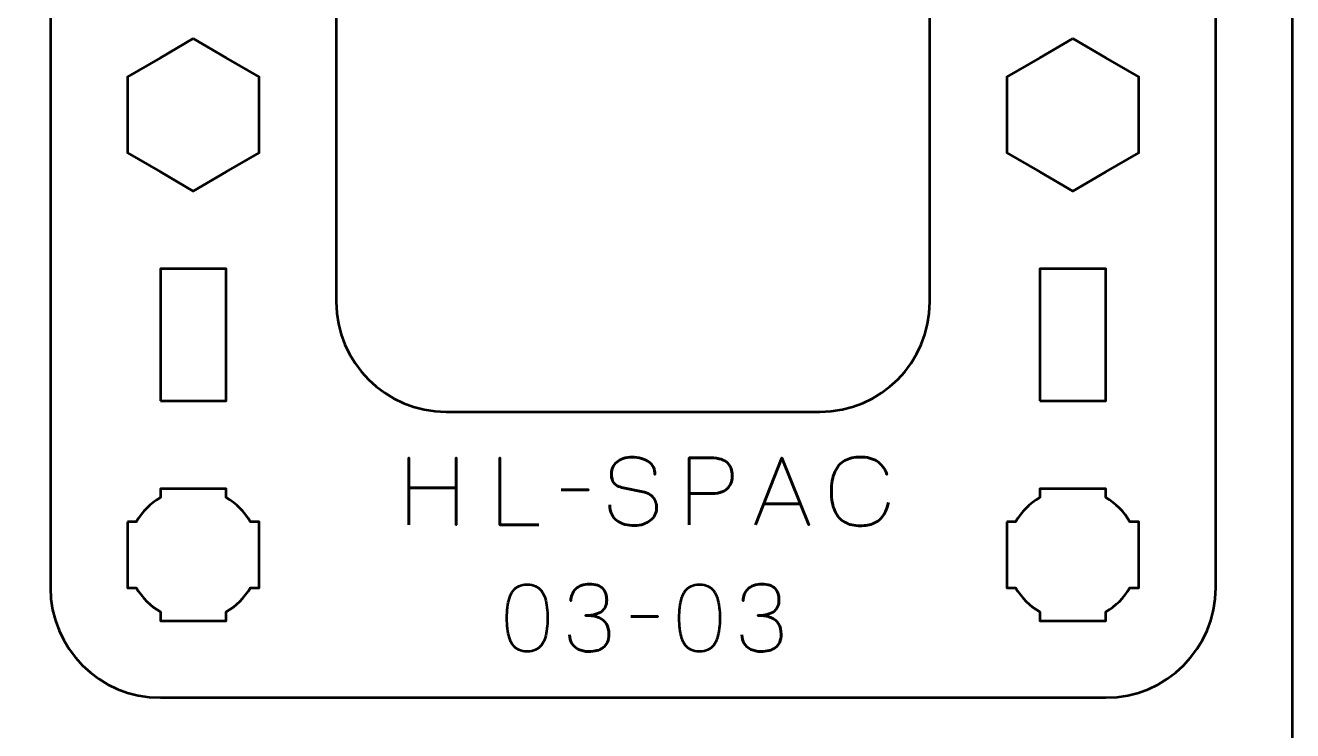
# Model space of a CAD drawing. Header units: centimetres. Extents: x -21 to 0, y -29.7 to 0.
# Drawn here: x -5.76 to 0, y -6.05 to -2.84 of the extents above; entities that cross this region are included whole.
import ezdxf

# ---------------------------------------------------------------- set-up
doc = ezdxf.new("R2010")
doc.units = ezdxf.units.CM
doc.header["$MEASUREMENT"] = 0
doc.layers.add('Layer 1', color=7, linetype='Continuous')

msp = doc.modelspace()

# ---------------------------------------------------------------- linework, layer by layer
at = {"layer": 'Layer 1', "lineweight": 53}
for points in [[(-5.15, -4.55), (-4.85, -4.55), (-4.85, -3.95), (-5.15, -3.95), (-5.15, -4.55)], [(-1.15, -4.55), (-0.85, -4.55), (-0.85, -3.95), (-1.15, -3.95), (-1.15, -4.55)]]:
    msp.add_lwpolyline(points, close=True, dxfattribs=at)
at = {"layer": 'Layer 1', "color": 1, "lineweight": 53}
msp.add_open_spline([(-21.00003, -29.19995), (-21.00003, -29.19995), (-21.00003, -2.89992), (-21.00003, -2.89992), (-21.00003, -2.89992), (-21.00003, -2.81709), (-20.93286, -2.74992), (-20.85003, -2.74992), (-20.85003, -2.74992), (-20.7672, -2.74992), (-20.70003, -2.68275), (-20.70003, -2.59992), (-20.70003, -2.59992), (-20.70003, -2.51709), (-20.7672, -2.44992), (-20.85003, -2.44992), (-20.85003, -2.44992), (-20.93286, -2.44992), (-21.00003, -2.38275), (-21.00003, -2.29992), (-21.00003, -2.29992), (-21.00003, -2.21709), (-20.93286, -2.14992), (-20.85003, -2.14992), (-20.85003, -2.14992), (-20.7672, -2.14992), (-20.70003, -2.08275), (-20.70003, -1.99992), (-20.70003, -1.99992), (-20.70003, -1.91709), (-20.7672, -1.84992), (-20.85003, -1.84992), (-20.85003, -1.84992), (-20.93286, -1.84992), (-21.00003, -1.78275), (-21.00003, -1.69992), (-21.00003, -1.69992), (-21.00003, -1.61709), (-20.93286, -1.54992), (-20.85003, -1.54992), (-20.85003, -1.54992), (-20.7672, -1.54992), (-20.70003, -1.48275), (-20.70003, -1.39992), (-20.70003, -1.39992), (-20.70003, -1.31709), (-20.7672, -1.24992), (-20.85003, -1.24992), (-20.85003, -1.24992), (-20.93286, -1.24992), (-21.00003, -1.18275), (-21.00003, -1.09992), (-21.00003, -1.09992), (-21.00003, -1.09992), (-21.00003, -0.49992), (-21.00003, -0.49992), (-21.00003, -0.49992), (-21.00003, -0.22295), (-20.77694, 0.00004), (-20.49994, 0.00004), (-20.49994, 0.00004), (-20.49994, 0.00004), (-0.50008, 0.00004), (-0.50008, 0.00004), (-0.50008, 0.00004), (-0.22294, 0.00004), (0.00002, -0.22295), (0.00002, -0.49992), (0.00002, -0.49992), (0.00002, -0.49992), (0.00002, -29.19995), (0.00002, -29.19995), (0.00002, -29.19995), (0.00002, -29.47695), (-0.22294, -29.70004), (-0.50008, -29.70004), (-0.50008, -29.70004), (-0.50008, -29.70004), (-20.49994, -29.70004), (-20.49994, -29.70004), (-20.49994, -29.70004), (-20.77694, -29.70004), (-21.00003, -29.47695), (-21.00003, -29.19995)], degree=3, knots=[0, 0, 0, 0, 0.047619, 0.047619, 0.047619, 0.047619, 0.0952381, 0.0952381, 0.0952381, 0.0952381, 0.1428571, 0.1428571, 0.1428571, 0.1428571, 0.1904762, 0.1904762, 0.1904762, 0.1904762, 0.2380952, 0.2380952, 0.2380952, 0.2380952, 0.2857143, 0.2857143, 0.2857143, 0.2857143, 0.3333333, 0.3333333, 0.3333333, 0.3333333, 0.3809524, 0.3809524, 0.3809524, 0.3809524, 0.4285714, 0.4285714, 0.4285714, 0.4285714, 0.4761905, 0.4761905, 0.4761905, 0.4761905, 0.5238095, 0.5238095, 0.5238095, 0.5238095, 0.5714286, 0.5714286, 0.5714286, 0.5714286, 0.6190476, 0.6190476, 0.6190476, 0.6190476, 0.6666667, 0.6666667, 0.6666667, 0.6666667, 0.7142857, 0.7142857, 0.7142857, 0.7142857, 0.7619048, 0.7619048, 0.7619048, 0.7619048, 0.8095238, 0.8095238, 0.8095238, 0.8095238, 0.8571429, 0.8571429, 0.8571429, 0.8571429, 0.9047619, 0.9047619, 0.9047619, 0.9047619, 0.952381, 0.952381, 0.952381, 0.952381, 1, 1, 1, 1], dxfattribs=at)
at = {"layer": 'Layer 1', "color": 3, "lineweight": 53}
msp.add_open_spline([(-5.65, -5.4), (-5.65, -5.4), (-5.65, -1.1), (-5.65, -1.1), (-5.65, -1.1), (-5.65, -0.82391), (-5.42609, -0.6), (-5.15, -0.6), (-5.15, -0.6), (-5.15, -0.6), (-0.85, -0.6), (-0.85, -0.6), (-0.85, -0.6), (-0.57391, -0.6), (-0.35, -0.82391), (-0.35, -1.1), (-0.35, -1.1), (-0.35, -1.1), (-0.35, -5.4), (-0.35, -5.4), (-0.35, -5.4), (-0.35, -5.67609), (-0.57391, -5.9), (-0.85, -5.9), (-0.85, -5.9), (-0.85, -5.9), (-5.15, -5.9), (-5.15, -5.9), (-5.15, -5.9), (-5.42609, -5.9), (-5.65, -5.67609), (-5.65, -5.4)], degree=3, knots=[0, 0, 0, 0, 0.125, 0.125, 0.125, 0.125, 0.25, 0.25, 0.25, 0.25, 0.375, 0.375, 0.375, 0.375, 0.5, 0.5, 0.5, 0.5, 0.625, 0.625, 0.625, 0.625, 0.75, 0.75, 0.75, 0.75, 0.875, 0.875, 0.875, 0.875, 1, 1, 1, 1], dxfattribs=at)
at = {"layer": 'Layer 1', "lineweight": 53}
for points, knots in [([(-4.35, -4.1), (-4.35, -4.1), (-4.35, -2.4), (-4.35, -2.4), (-4.35, -2.4), (-4.35, -2.12391), (-4.12609, -1.9), (-3.85, -1.9), (-3.85, -1.9), (-3.85, -1.9), (-2.15, -1.9), (-2.15, -1.9), (-2.15, -1.9), (-1.87391, -1.9), (-1.65, -2.12391), (-1.65, -2.4), (-1.65, -2.4), (-1.65, -2.4), (-1.65, -4.1), (-1.65, -4.1), (-1.65, -4.1), (-1.65, -4.37609), (-1.87391, -4.6), (-2.15, -4.6), (-2.15, -4.6), (-2.15, -4.6), (-3.85, -4.6), (-3.85, -4.6), (-3.85, -4.6), (-4.12609, -4.6), (-4.35, -4.37609), (-4.35, -4.1)], [0, 0, 0, 0, 0.125, 0.125, 0.125, 0.125, 0.25, 0.25, 0.25, 0.25, 0.375, 0.375, 0.375, 0.375, 0.5, 0.5, 0.5, 0.5, 0.625, 0.625, 0.625, 0.625, 0.75, 0.75, 0.75, 0.75, 0.875, 0.875, 0.875, 0.875, 1, 1, 1, 1]), ([(-5, -2.90359), (-5, -2.90359), (-4.85, -2.99019), (-4.85, -2.99019), (-4.85, -2.99019), (-4.85, -2.99019), (-4.7, -3.07679), (-4.7, -3.07679), (-4.7, -3.07679), (-4.7, -3.07679), (-4.7, -3.25), (-4.7, -3.25), (-4.7, -3.25), (-4.7, -3.25), (-4.7, -3.42321), (-4.7, -3.42321), (-4.7, -3.42321), (-4.7, -3.42321), (-4.85, -3.50981), (-4.85, -3.50981), (-4.85, -3.50981), (-4.85, -3.50981), (-5, -3.59641), (-5, -3.59641), (-5, -3.59641), (-5, -3.59641), (-5.15, -3.50981), (-5.15, -3.50981), (-5.15, -3.50981), (-5.15, -3.50981), (-5.3, -3.42321), (-5.3, -3.42321), (-5.3, -3.42321), (-5.3, -3.42321), (-5.3, -3.25), (-5.3, -3.25), (-5.3, -3.25), (-5.3, -3.25), (-5.3, -3.07679), (-5.3, -3.07679), (-5.3, -3.07679), (-5.3, -3.07679), (-5.15, -2.99019), (-5.15, -2.99019), (-5.15, -2.99019), (-5.15, -2.99019), (-5, -2.90359), (-5, -2.90359)], [0, 0, 0, 0, 0.0833333, 0.0833333, 0.0833333, 0.0833333, 0.1666667, 0.1666667, 0.1666667, 0.1666667, 0.25, 0.25, 0.25, 0.25, 0.3333333, 0.3333333, 0.3333333, 0.3333333, 0.4166667, 0.4166667, 0.4166667, 0.4166667, 0.5, 0.5, 0.5, 0.5, 0.5833333, 0.5833333, 0.5833333, 0.5833333, 0.6666667, 0.6666667, 0.6666667, 0.6666667, 0.75, 0.75, 0.75, 0.75, 0.8333333, 0.8333333, 0.8333333, 0.8333333, 0.9166667, 0.9166667, 0.9166667, 0.9166667, 1, 1, 1, 1]), ([(-1, -2.90359), (-1, -2.90359), (-0.85, -2.99019), (-0.85, -2.99019), (-0.85, -2.99019), (-0.85, -2.99019), (-0.7, -3.07679), (-0.7, -3.07679), (-0.7, -3.07679), (-0.7, -3.07679), (-0.7, -3.25), (-0.7, -3.25), (-0.7, -3.25), (-0.7, -3.25), (-0.7, -3.42321), (-0.7, -3.42321), (-0.7, -3.42321), (-0.7, -3.42321), (-0.85, -3.50981), (-0.85, -3.50981), (-0.85, -3.50981), (-0.85, -3.50981), (-1, -3.59641), (-1, -3.59641), (-1, -3.59641), (-1, -3.59641), (-1.15, -3.50981), (-1.15, -3.50981), (-1.15, -3.50981), (-1.15, -3.50981), (-1.3, -3.42321), (-1.3, -3.42321), (-1.3, -3.42321), (-1.3, -3.42321), (-1.3, -3.25), (-1.3, -3.25), (-1.3, -3.25), (-1.3, -3.25), (-1.3, -3.07679), (-1.3, -3.07679), (-1.3, -3.07679), (-1.3, -3.07679), (-1.15, -2.99019), (-1.15, -2.99019), (-1.15, -2.99019), (-1.15, -2.99019), (-1, -2.90359), (-1, -2.90359)], [0, 0, 0, 0, 0.0833333, 0.0833333, 0.0833333, 0.0833333, 0.1666667, 0.1666667, 0.1666667, 0.1666667, 0.25, 0.25, 0.25, 0.25, 0.3333333, 0.3333333, 0.3333333, 0.3333333, 0.4166667, 0.4166667, 0.4166667, 0.4166667, 0.5, 0.5, 0.5, 0.5, 0.5833333, 0.5833333, 0.5833333, 0.5833333, 0.6666667, 0.6666667, 0.6666667, 0.6666667, 0.75, 0.75, 0.75, 0.75, 0.8333333, 0.8333333, 0.8333333, 0.8333333, 0.9166667, 0.9166667, 0.9166667, 0.9166667, 1, 1, 1, 1]), ([(-5.3, -5.1), (-5.3, -5.1), (-5.25985, -5.1), (-5.25985, -5.1), (-5.25985, -5.1), (-5.2335, -5.05447), (-5.19553, -5.0165), (-5.15, -4.99015), (-5.15, -4.99015), (-5.15, -4.99015), (-5.15, -4.95), (-5.15, -4.95), (-5.15, -4.95), (-5.15, -4.95), (-5, -4.95), (-5, -4.95), (-5, -4.95), (-5, -4.95), (-4.85, -4.95), (-4.85, -4.95), (-4.85, -4.95), (-4.85, -4.95), (-4.85, -4.99015), (-4.85, -4.99015), (-4.85, -4.99015), (-4.80447, -5.0165), (-4.7665, -5.05447), (-4.74015, -5.1), (-4.74015, -5.1), (-4.74015, -5.1), (-4.7, -5.1), (-4.7, -5.1), (-4.7, -5.1), (-4.7, -5.1), (-4.7, -5.25), (-4.7, -5.25), (-4.7, -5.25), (-4.7, -5.25), (-4.7, -5.4), (-4.7, -5.4), (-4.7, -5.4), (-4.7, -5.4), (-4.74015, -5.4), (-4.74015, -5.4), (-4.74015, -5.4), (-4.7665, -5.44553), (-4.80447, -5.4835), (-4.85, -5.50985), (-4.85, -5.50985), (-4.85, -5.50985), (-4.85, -5.55), (-4.85, -5.55), (-4.85, -5.55), (-4.85, -5.55), (-5, -5.55), (-5, -5.55), (-5, -5.55), (-5, -5.55), (-5.15, -5.55), (-5.15, -5.55), (-5.15, -5.55), (-5.15, -5.55), (-5.15, -5.50985), (-5.15, -5.50985), (-5.15, -5.50985), (-5.19553, -5.4835), (-5.2335, -5.44553), (-5.25985, -5.4), (-5.25985, -5.4), (-5.25985, -5.4), (-5.3, -5.4), (-5.3, -5.4), (-5.3, -5.4), (-5.3, -5.4), (-5.3, -5.25), (-5.3, -5.25), (-5.3, -5.25), (-5.3, -5.25), (-5.3, -5.1), (-5.3, -5.1)], [0, 0, 0, 0, 0.05, 0.05, 0.05, 0.05, 0.1, 0.1, 0.1, 0.1, 0.15, 0.15, 0.15, 0.15, 0.2, 0.2, 0.2, 0.2, 0.25, 0.25, 0.25, 0.25, 0.3, 0.3, 0.3, 0.3, 0.35, 0.35, 0.35, 0.35, 0.4, 0.4, 0.4, 0.4, 0.45, 0.45, 0.45, 0.45, 0.5, 0.5, 0.5, 0.5, 0.55, 0.55, 0.55, 0.55, 0.6, 0.6, 0.6, 0.6, 0.65, 0.65, 0.65, 0.65, 0.7, 0.7, 0.7, 0.7, 0.75, 0.75, 0.75, 0.75, 0.8, 0.8, 0.8, 0.8, 0.85, 0.85, 0.85, 0.85, 0.9, 0.9, 0.9, 0.9, 0.95, 0.95, 0.95, 0.95, 1, 1, 1, 1]), ([(-1.3, -5.1), (-1.3, -5.1), (-1.25985, -5.1), (-1.25985, -5.1), (-1.25985, -5.1), (-1.2335, -5.05447), (-1.19553, -5.0165), (-1.15, -4.99015), (-1.15, -4.99015), (-1.15, -4.99015), (-1.15, -4.95), (-1.15, -4.95), (-1.15, -4.95), (-1.15, -4.95), (-1, -4.95), (-1, -4.95), (-1, -4.95), (-1, -4.95), (-0.85, -4.95), (-0.85, -4.95), (-0.85, -4.95), (-0.85, -4.95), (-0.85, -4.99015), (-0.85, -4.99015), (-0.85, -4.99015), (-0.80447, -5.0165), (-0.7665, -5.05447), (-0.74015, -5.1), (-0.74015, -5.1), (-0.74015, -5.1), (-0.7, -5.1), (-0.7, -5.1), (-0.7, -5.1), (-0.7, -5.1), (-0.7, -5.25), (-0.7, -5.25), (-0.7, -5.25), (-0.7, -5.25), (-0.7, -5.4), (-0.7, -5.4), (-0.7, -5.4), (-0.7, -5.4), (-0.74015, -5.4), (-0.74015, -5.4), (-0.74015, -5.4), (-0.7665, -5.44553), (-0.80447, -5.4835), (-0.85, -5.50985), (-0.85, -5.50985), (-0.85, -5.50985), (-0.85, -5.55), (-0.85, -5.55), (-0.85, -5.55), (-0.85, -5.55), (-1, -5.55), (-1, -5.55), (-1, -5.55), (-1, -5.55), (-1.15, -5.55), (-1.15, -5.55), (-1.15, -5.55), (-1.15, -5.55), (-1.15, -5.50985), (-1.15, -5.50985), (-1.15, -5.50985), (-1.19553, -5.4835), (-1.2335, -5.44553), (-1.25985, -5.4), (-1.25985, -5.4), (-1.25985, -5.4), (-1.3, -5.4), (-1.3, -5.4), (-1.3, -5.4), (-1.3, -5.4), (-1.3, -5.25), (-1.3, -5.25), (-1.3, -5.25), (-1.3, -5.25), (-1.3, -5.1), (-1.3, -5.1)], [0, 0, 0, 0, 0.05, 0.05, 0.05, 0.05, 0.1, 0.1, 0.1, 0.1, 0.15, 0.15, 0.15, 0.15, 0.2, 0.2, 0.2, 0.2, 0.25, 0.25, 0.25, 0.25, 0.3, 0.3, 0.3, 0.3, 0.35, 0.35, 0.35, 0.35, 0.4, 0.4, 0.4, 0.4, 0.45, 0.45, 0.45, 0.45, 0.5, 0.5, 0.5, 0.5, 0.55, 0.55, 0.55, 0.55, 0.6, 0.6, 0.6, 0.6, 0.65, 0.65, 0.65, 0.65, 0.7, 0.7, 0.7, 0.7, 0.75, 0.75, 0.75, 0.75, 0.8, 0.8, 0.8, 0.8, 0.85, 0.85, 0.85, 0.85, 0.9, 0.9, 0.9, 0.9, 0.95, 0.95, 0.95, 0.95, 1, 1, 1, 1])]:
    msp.add_open_spline(points, degree=3, knots=knots, dxfattribs=at)
at = {"layer": 'Layer 1', "color": 5, "lineweight": 53}
for points, knots in [([(-4.0198, -5.11494), (-4.0198, -5.11494), (-4.0198, -4.94603), (-4.0198, -4.94603), (-4.0198, -4.94603), (-4.0198, -4.94603), (-3.80433, -4.94603), (-3.80433, -4.94603), (-3.80433, -4.94603), (-3.80433, -4.94603), (-3.80433, -5.11494), (-3.80433, -5.11494), (-3.80433, -5.11494), (-3.80433, -5.11494), (-3.80433, -4.81014), (-3.80433, -4.81014), (-3.80433, -4.81014), (-3.80433, -4.81014), (-3.80433, -4.94603), (-3.80433, -4.94603), (-3.80433, -4.94603), (-3.80433, -4.94603), (-4.0198, -4.94603), (-4.0198, -4.94603), (-4.0198, -4.94603), (-4.0198, -4.94603), (-4.0198, -4.81014), (-4.0198, -4.81014), (-4.0198, -4.81014), (-4.0198, -4.81014), (-4.0198, -5.11494), (-4.0198, -5.11494)], [0, 0, 0, 0, 0.125, 0.125, 0.125, 0.125, 0.25, 0.25, 0.25, 0.25, 0.375, 0.375, 0.375, 0.375, 0.5, 0.5, 0.5, 0.5, 0.625, 0.625, 0.625, 0.625, 0.75, 0.75, 0.75, 0.75, 0.875, 0.875, 0.875, 0.875, 1, 1, 1, 1]), ([(-3.42841, -5.11494), (-3.42841, -5.11494), (-3.60663, -5.11494), (-3.60663, -5.11494), (-3.60663, -5.11494), (-3.60663, -5.11494), (-3.60663, -4.80972), (-3.60663, -4.80972), (-3.60663, -4.80972), (-3.60663, -4.80972), (-3.60663, -5.11494), (-3.60663, -5.11494), (-3.60663, -5.11494), (-3.60663, -5.11494), (-3.42841, -5.11494), (-3.42841, -5.11494)], [0, 0, 0, 0, 0.25, 0.25, 0.25, 0.25, 0.5, 0.5, 0.5, 0.5, 0.75, 0.75, 0.75, 0.75, 1, 1, 1, 1]), ([(-3.10626, -5.02265), (-3.10612, -5.03952), (-3.10316, -5.05398), (-3.09723, -5.06605), (-3.09723, -5.06605), (-3.09137, -5.07804), (-3.08319, -5.08785), (-3.07289, -5.09547), (-3.07289, -5.09547), (-3.06252, -5.10302), (-3.05059, -5.10859), (-3.03712, -5.11219), (-3.03712, -5.11219), (-3.02371, -5.11572), (-3.00932, -5.11748), (-2.99408, -5.11748), (-2.99408, -5.11748), (-2.9787, -5.11741), (-2.96487, -5.11515), (-2.95252, -5.11085), (-2.95252, -5.11085), (-2.94024, -5.10654), (-2.92973, -5.10076), (-2.92091, -5.09349), (-2.92091, -5.09349), (-2.91216, -5.08622), (-2.90539, -5.07811), (-2.90059, -5.06908), (-2.90059, -5.06908), (-2.89579, -5.06005), (-2.89325, -5.05081), (-2.8929, -5.04128), (-2.8929, -5.04128), (-2.89248, -5.02879), (-2.89431, -5.01736), (-2.89833, -5.00706), (-2.89833, -5.00706), (-2.90236, -4.99676), (-2.90857, -4.98815), (-2.91696, -4.9811), (-2.91696, -4.9811), (-2.92529, -4.97404), (-2.9358, -4.9691), (-2.94836, -4.96635), (-2.94836, -4.96635), (-2.94836, -4.96635), (-3.05207, -4.94391), (-3.05207, -4.94391), (-3.05207, -4.94391), (-3.06181, -4.94187), (-3.07021, -4.93841), (-3.07712, -4.93361), (-3.07712, -4.93361), (-3.08404, -4.92875), (-3.0894, -4.92204), (-3.09307, -4.91343), (-3.09307, -4.91343), (-3.09674, -4.9049), (-3.09864, -4.89403), (-3.09864, -4.88084), (-3.09864, -4.88084), (-3.09864, -4.87082), (-3.09659, -4.86137), (-3.09243, -4.85248), (-3.09243, -4.85248), (-3.08834, -4.84359), (-3.08227, -4.83575), (-3.0743, -4.82884), (-3.0743, -4.82884), (-3.06633, -4.822), (-3.05645, -4.81663), (-3.04474, -4.81275), (-3.04474, -4.81275), (-3.03295, -4.8088), (-3.01948, -4.80683), (-3.00424, -4.80676), (-3.00424, -4.80676), (-2.98893, -4.80676), (-2.97489, -4.80852), (-2.96205, -4.81205), (-2.96205, -4.81205), (-2.94928, -4.81558), (-2.9382, -4.82066), (-2.92889, -4.82743), (-2.92889, -4.82743), (-2.91957, -4.8342), (-2.91238, -4.84253), (-2.90744, -4.85226), (-2.90744, -4.85226), (-2.9025, -4.86207), (-2.90017, -4.87329), (-2.90052, -4.88592), (-2.90052, -4.88592), (-2.90017, -4.87329), (-2.9025, -4.86207), (-2.90744, -4.85226), (-2.90744, -4.85226), (-2.91238, -4.84253), (-2.91957, -4.8342), (-2.92889, -4.82743), (-2.92889, -4.82743), (-2.9382, -4.82066), (-2.94928, -4.81558), (-2.96205, -4.81205), (-2.96205, -4.81205), (-2.97489, -4.80852), (-2.98893, -4.80676), (-3.00424, -4.80676), (-3.00424, -4.80676), (-3.01948, -4.80683), (-3.03295, -4.8088), (-3.04474, -4.81275), (-3.04474, -4.81275), (-3.05645, -4.81663), (-3.06633, -4.822), (-3.0743, -4.82884), (-3.0743, -4.82884), (-3.08227, -4.83575), (-3.08834, -4.84359), (-3.09243, -4.85248), (-3.09243, -4.85248), (-3.09659, -4.86137), (-3.09864, -4.87082), (-3.09864, -4.88084), (-3.09864, -4.88084), (-3.09864, -4.89403), (-3.09681, -4.9049), (-3.09328, -4.91336), (-3.09328, -4.91336), (-3.08968, -4.9219), (-3.08439, -4.92853), (-3.07747, -4.9334), (-3.07747, -4.9334), (-3.07056, -4.9382), (-3.06209, -4.94173), (-3.05207, -4.94391), (-3.05207, -4.94391), (-3.05207, -4.94391), (-2.94836, -4.96635), (-2.94836, -4.96635), (-2.94836, -4.96635), (-2.93552, -4.9691), (-2.92493, -4.97404), (-2.91661, -4.9811), (-2.91661, -4.9811), (-2.90821, -4.98815), (-2.90207, -4.99676), (-2.89812, -5.00706), (-2.89812, -5.00706), (-2.89424, -5.01736), (-2.89248, -5.02879), (-2.8929, -5.04128), (-2.8929, -5.04128), (-2.89325, -5.05081), (-2.89579, -5.06005), (-2.90059, -5.06908), (-2.90059, -5.06908), (-2.90539, -5.07811), (-2.91216, -5.08622), (-2.92091, -5.09349), (-2.92091, -5.09349), (-2.92973, -5.10076), (-2.94024, -5.10654), (-2.95252, -5.11085), (-2.95252, -5.11085), (-2.96487, -5.11515), (-2.9787, -5.11741), (-2.99408, -5.11748), (-2.99408, -5.11748), (-3.00932, -5.11748), (-3.02371, -5.11572), (-3.03712, -5.11219), (-3.03712, -5.11219), (-3.05059, -5.10859), (-3.06252, -5.10302), (-3.07289, -5.09547), (-3.07289, -5.09547), (-3.08319, -5.08785), (-3.09137, -5.07804), (-3.09723, -5.06605), (-3.09723, -5.06605), (-3.10316, -5.05398), (-3.10612, -5.03952), (-3.10626, -5.02265)], [0, 0, 0, 0, 0.0217391, 0.0217391, 0.0217391, 0.0217391, 0.0434783, 0.0434783, 0.0434783, 0.0434783, 0.0652174, 0.0652174, 0.0652174, 0.0652174, 0.0869565, 0.0869565, 0.0869565, 0.0869565, 0.1086957, 0.1086957, 0.1086957, 0.1086957, 0.1304348, 0.1304348, 0.1304348, 0.1304348, 0.1521739, 0.1521739, 0.1521739, 0.1521739, 0.173913, 0.173913, 0.173913, 0.173913, 0.1956522, 0.1956522, 0.1956522, 0.1956522, 0.2173913, 0.2173913, 0.2173913, 0.2173913, 0.2391304, 0.2391304, 0.2391304, 0.2391304, 0.2608696, 0.2608696, 0.2608696, 0.2608696, 0.2826087, 0.2826087, 0.2826087, 0.2826087, 0.3043478, 0.3043478, 0.3043478, 0.3043478, 0.326087, 0.326087, 0.326087, 0.326087, 0.3478261, 0.3478261, 0.3478261, 0.3478261, 0.3695652, 0.3695652, 0.3695652, 0.3695652, 0.3913043, 0.3913043, 0.3913043, 0.3913043, 0.4130435, 0.4130435, 0.4130435, 0.4130435, 0.4347826, 0.4347826, 0.4347826, 0.4347826, 0.4565217, 0.4565217, 0.4565217, 0.4565217, 0.4782609, 0.4782609, 0.4782609, 0.4782609, 0.5, 0.5, 0.5, 0.5, 0.5217391, 0.5217391, 0.5217391, 0.5217391, 0.5434783, 0.5434783, 0.5434783, 0.5434783, 0.5652174, 0.5652174, 0.5652174, 0.5652174, 0.5869565, 0.5869565, 0.5869565, 0.5869565, 0.6086957, 0.6086957, 0.6086957, 0.6086957, 0.6304348, 0.6304348, 0.6304348, 0.6304348, 0.6521739, 0.6521739, 0.6521739, 0.6521739, 0.673913, 0.673913, 0.673913, 0.673913, 0.6956522, 0.6956522, 0.6956522, 0.6956522, 0.7173913, 0.7173913, 0.7173913, 0.7173913, 0.7391304, 0.7391304, 0.7391304, 0.7391304, 0.7608696, 0.7608696, 0.7608696, 0.7608696, 0.7826087, 0.7826087, 0.7826087, 0.7826087, 0.8043478, 0.8043478, 0.8043478, 0.8043478, 0.826087, 0.826087, 0.826087, 0.826087, 0.8478261, 0.8478261, 0.8478261, 0.8478261, 0.8695652, 0.8695652, 0.8695652, 0.8695652, 0.8913043, 0.8913043, 0.8913043, 0.8913043, 0.9130435, 0.9130435, 0.9130435, 0.9130435, 0.9347826, 0.9347826, 0.9347826, 0.9347826, 0.9565217, 0.9565217, 0.9565217, 0.9565217, 0.9782609, 0.9782609, 0.9782609, 0.9782609, 1, 1, 1, 1]), ([(-2.74431, -5.11494), (-2.74431, -5.11494), (-2.74431, -4.80972), (-2.74431, -4.80972), (-2.74431, -4.80972), (-2.74431, -4.80972), (-2.64694, -4.80972), (-2.64694, -4.80972), (-2.64694, -4.80972), (-2.62747, -4.80979), (-2.61146, -4.81198), (-2.59883, -4.81621), (-2.59883, -4.81621), (-2.58627, -4.82037), (-2.57639, -4.82616), (-2.56926, -4.8335), (-2.56926, -4.8335), (-2.56214, -4.84076), (-2.55706, -4.84909), (-2.55395, -4.85847), (-2.55395, -4.85847), (-2.55092, -4.86786), (-2.54916, -4.87766), (-2.54873, -4.88804), (-2.54873, -4.88804), (-2.54824, -4.89841), (-2.54944, -4.90857), (-2.55226, -4.91844), (-2.55226, -4.91844), (-2.55515, -4.92832), (-2.56002, -4.93728), (-2.56701, -4.94533), (-2.56701, -4.94533), (-2.57392, -4.95337), (-2.5833, -4.95979), (-2.59509, -4.96452), (-2.59509, -4.96452), (-2.60687, -4.96931), (-2.62147, -4.97171), (-2.6389, -4.97185), (-2.6389, -4.97185), (-2.6389, -4.97185), (-2.74431, -4.97185), (-2.74431, -4.97185), (-2.74431, -4.97185), (-2.74431, -4.97185), (-2.6389, -4.97185), (-2.6389, -4.97185), (-2.6389, -4.97185), (-2.62183, -4.97171), (-2.60736, -4.96931), (-2.59565, -4.96452), (-2.59565, -4.96452), (-2.58387, -4.95979), (-2.57448, -4.95337), (-2.56743, -4.94533), (-2.56743, -4.94533), (-2.56044, -4.93728), (-2.55543, -4.92832), (-2.55247, -4.91844), (-2.55247, -4.91844), (-2.54951, -4.90857), (-2.54824, -4.89841), (-2.54873, -4.88804), (-2.54873, -4.88804), (-2.54916, -4.87766), (-2.55092, -4.86786), (-2.55409, -4.85847), (-2.55409, -4.85847), (-2.5572, -4.84909), (-2.56242, -4.84076), (-2.56955, -4.8335), (-2.56955, -4.8335), (-2.57674, -4.82616), (-2.58662, -4.82037), (-2.59918, -4.81621), (-2.59918, -4.81621), (-2.61181, -4.81198), (-2.62768, -4.80979), (-2.64694, -4.80972), (-2.64694, -4.80972), (-2.64694, -4.80972), (-2.74431, -4.80972), (-2.74431, -4.80972), (-2.74431, -4.80972), (-2.74431, -4.80972), (-2.74431, -5.11494), (-2.74431, -5.11494)], [0, 0, 0, 0, 0.0454545, 0.0454545, 0.0454545, 0.0454545, 0.0909091, 0.0909091, 0.0909091, 0.0909091, 0.1363636, 0.1363636, 0.1363636, 0.1363636, 0.1818182, 0.1818182, 0.1818182, 0.1818182, 0.2272727, 0.2272727, 0.2272727, 0.2272727, 0.2727273, 0.2727273, 0.2727273, 0.2727273, 0.3181818, 0.3181818, 0.3181818, 0.3181818, 0.3636364, 0.3636364, 0.3636364, 0.3636364, 0.4090909, 0.4090909, 0.4090909, 0.4090909, 0.4545455, 0.4545455, 0.4545455, 0.4545455, 0.5, 0.5, 0.5, 0.5, 0.5454545, 0.5454545, 0.5454545, 0.5454545, 0.5909091, 0.5909091, 0.5909091, 0.5909091, 0.6363636, 0.6363636, 0.6363636, 0.6363636, 0.6818182, 0.6818182, 0.6818182, 0.6818182, 0.7272727, 0.7272727, 0.7272727, 0.7272727, 0.7727273, 0.7727273, 0.7727273, 0.7727273, 0.8181818, 0.8181818, 0.8181818, 0.8181818, 0.8636364, 0.8636364, 0.8636364, 0.8636364, 0.9090909, 0.9090909, 0.9090909, 0.9090909, 0.9545455, 0.9545455, 0.9545455, 0.9545455, 1, 1, 1, 1]), ([(-2.44375, -5.11494), (-2.44375, -5.11494), (-2.32268, -4.80972), (-2.32268, -4.80972), (-2.32268, -4.80972), (-2.32268, -4.80972), (-2.20118, -5.11494), (-2.20118, -5.11494), (-2.20118, -5.11494), (-2.20118, -5.11494), (-2.32268, -4.80972), (-2.32268, -4.80972), (-2.32268, -4.80972), (-2.32268, -4.80972), (-2.44375, -5.11494), (-2.44375, -5.11494)], [0, 0, 0, 0, 0.25, 0.25, 0.25, 0.25, 0.5, 0.5, 0.5, 0.5, 0.75, 0.75, 0.75, 0.75, 1, 1, 1, 1]), ([(-1.83881, -5.01249), (-1.84333, -5.03669), (-1.85123, -5.05666), (-1.86231, -5.07232), (-1.86231, -5.07232), (-1.87345, -5.08792), (-1.88771, -5.09949), (-1.90506, -5.10704), (-1.90506, -5.10704), (-1.92235, -5.11459), (-1.94267, -5.1184), (-1.96581, -5.11833), (-1.96581, -5.11833), (-1.99396, -5.1184), (-2.01788, -5.11296), (-2.0375, -5.10189), (-2.0375, -5.10189), (-2.05711, -5.09088), (-2.07207, -5.07388), (-2.08237, -5.05081), (-2.08237, -5.05081), (-2.09267, -5.02773), (-2.09782, -4.99817), (-2.09789, -4.96212), (-2.09789, -4.96212), (-2.09782, -4.92621), (-2.09267, -4.89671), (-2.08237, -4.87364), (-2.08237, -4.87364), (-2.07207, -4.85057), (-2.05711, -4.8335), (-2.0375, -4.82242), (-2.0375, -4.82242), (-2.01788, -4.81134), (-1.99396, -4.80584), (-1.96581, -4.80591), (-1.96581, -4.80591), (-1.93568, -4.80584), (-1.91043, -4.81226), (-1.89011, -4.82517), (-1.89011, -4.82517), (-1.86986, -4.83808), (-1.85497, -4.85805), (-1.84559, -4.88507), (-1.84559, -4.88507), (-1.85497, -4.85805), (-1.86986, -4.83808), (-1.89011, -4.82517), (-1.89011, -4.82517), (-1.91043, -4.81226), (-1.93568, -4.80584), (-1.96581, -4.80591), (-1.96581, -4.80591), (-1.99396, -4.80584), (-2.01788, -4.81134), (-2.0375, -4.82242), (-2.0375, -4.82242), (-2.05711, -4.8335), (-2.07207, -4.85057), (-2.08237, -4.87364), (-2.08237, -4.87364), (-2.09267, -4.89671), (-2.09782, -4.92621), (-2.09789, -4.96212), (-2.09789, -4.96212), (-2.09782, -4.99817), (-2.09267, -5.02773), (-2.08237, -5.05081), (-2.08237, -5.05081), (-2.07207, -5.07388), (-2.05711, -5.09088), (-2.0375, -5.10189), (-2.0375, -5.10189), (-2.01788, -5.11296), (-1.99396, -5.1184), (-1.96581, -5.11833), (-1.96581, -5.11833), (-1.94267, -5.1184), (-1.92235, -5.11459), (-1.90506, -5.10704), (-1.90506, -5.10704), (-1.88771, -5.09949), (-1.87345, -5.08792), (-1.86231, -5.07232), (-1.86231, -5.07232), (-1.85123, -5.05666), (-1.84333, -5.03669), (-1.83881, -5.01249)], [0, 0, 0, 0, 0.0454545, 0.0454545, 0.0454545, 0.0454545, 0.0909091, 0.0909091, 0.0909091, 0.0909091, 0.1363636, 0.1363636, 0.1363636, 0.1363636, 0.1818182, 0.1818182, 0.1818182, 0.1818182, 0.2272727, 0.2272727, 0.2272727, 0.2272727, 0.2727273, 0.2727273, 0.2727273, 0.2727273, 0.3181818, 0.3181818, 0.3181818, 0.3181818, 0.3636364, 0.3636364, 0.3636364, 0.3636364, 0.4090909, 0.4090909, 0.4090909, 0.4090909, 0.4545455, 0.4545455, 0.4545455, 0.4545455, 0.5, 0.5, 0.5, 0.5, 0.5454545, 0.5454545, 0.5454545, 0.5454545, 0.5909091, 0.5909091, 0.5909091, 0.5909091, 0.6363636, 0.6363636, 0.6363636, 0.6363636, 0.6818182, 0.6818182, 0.6818182, 0.6818182, 0.7272727, 0.7272727, 0.7272727, 0.7272727, 0.7727273, 0.7727273, 0.7727273, 0.7727273, 0.8181818, 0.8181818, 0.8181818, 0.8181818, 0.8636364, 0.8636364, 0.8636364, 0.8636364, 0.9090909, 0.9090909, 0.9090909, 0.9090909, 0.9545455, 0.9545455, 0.9545455, 0.9545455, 1, 1, 1, 1]), ([(-3.32639, -4.95534), (-3.32639, -4.95534), (-3.2032, -4.95534), (-3.2032, -4.95534), (-3.2032, -4.95534), (-3.2032, -4.95534), (-3.32639, -4.95534), (-3.32639, -4.95534)], [0, 0, 0, 0, 0.5, 0.5, 0.5, 0.5, 1, 1, 1, 1]), ([(-2.40565, -5.01884), (-2.40565, -5.01884), (-2.23971, -5.01884), (-2.23971, -5.01884), (-2.23971, -5.01884), (-2.23971, -5.01884), (-2.40565, -5.01884), (-2.40565, -5.01884)], [0, 0, 0, 0, 0.5, 0.5, 0.5, 0.5, 1, 1, 1, 1]), ([(-3.48132, -5.69025), (-3.46651, -5.69018), (-3.45374, -5.68757), (-3.44308, -5.68249), (-3.44308, -5.68249), (-3.4325, -5.67741), (-3.42368, -5.67014), (-3.41663, -5.6609), (-3.41663, -5.6609), (-3.40964, -5.65159), (-3.40414, -5.64058), (-3.40005, -5.62788), (-3.40005, -5.62788), (-3.39602, -5.61518), (-3.39313, -5.60128), (-3.39151, -5.58604), (-3.39151, -5.58604), (-3.38981, -5.5708), (-3.38897, -5.55478), (-3.38904, -5.53785), (-3.38904, -5.53785), (-3.38897, -5.52099), (-3.38981, -5.50497), (-3.39151, -5.4898), (-3.39151, -5.4898), (-3.39313, -5.47463), (-3.39602, -5.46066), (-3.40005, -5.44796), (-3.40005, -5.44796), (-3.40414, -5.43533), (-3.40964, -5.42433), (-3.41663, -5.41494), (-3.41663, -5.41494), (-3.42368, -5.40563), (-3.4325, -5.39836), (-3.44308, -5.39328), (-3.44308, -5.39328), (-3.45374, -5.38813), (-3.46651, -5.38552), (-3.48132, -5.38545), (-3.48132, -5.38545), (-3.49614, -5.38552), (-3.50891, -5.38813), (-3.51957, -5.39328), (-3.51957, -5.39328), (-3.53015, -5.39836), (-3.53897, -5.40563), (-3.54602, -5.41494), (-3.54602, -5.41494), (-3.55301, -5.42433), (-3.55851, -5.43533), (-3.5626, -5.44796), (-3.5626, -5.44796), (-3.56663, -5.46066), (-3.56952, -5.47463), (-3.57114, -5.4898), (-3.57114, -5.4898), (-3.57283, -5.50497), (-3.57368, -5.52099), (-3.57361, -5.53785), (-3.57361, -5.53785), (-3.57368, -5.55478), (-3.57283, -5.5708), (-3.57114, -5.58604), (-3.57114, -5.58604), (-3.56952, -5.60128), (-3.56663, -5.61518), (-3.5626, -5.62788), (-3.5626, -5.62788), (-3.55851, -5.64058), (-3.55301, -5.65159), (-3.54602, -5.6609), (-3.54602, -5.6609), (-3.53897, -5.67014), (-3.53015, -5.67741), (-3.51957, -5.68249), (-3.51957, -5.68249), (-3.50891, -5.68757), (-3.49614, -5.69018), (-3.48132, -5.69025)], [0, 0, 0, 0, 0.05, 0.05, 0.05, 0.05, 0.1, 0.1, 0.1, 0.1, 0.15, 0.15, 0.15, 0.15, 0.2, 0.2, 0.2, 0.2, 0.25, 0.25, 0.25, 0.25, 0.3, 0.3, 0.3, 0.3, 0.35, 0.35, 0.35, 0.35, 0.4, 0.4, 0.4, 0.4, 0.45, 0.45, 0.45, 0.45, 0.5, 0.5, 0.5, 0.5, 0.55, 0.55, 0.55, 0.55, 0.6, 0.6, 0.6, 0.6, 0.65, 0.65, 0.65, 0.65, 0.7, 0.7, 0.7, 0.7, 0.75, 0.75, 0.75, 0.75, 0.8, 0.8, 0.8, 0.8, 0.85, 0.85, 0.85, 0.85, 0.9, 0.9, 0.9, 0.9, 0.95, 0.95, 0.95, 0.95, 1, 1, 1, 1]), ([(-3.48132, -5.69025), (-3.46651, -5.69018), (-3.45374, -5.68757), (-3.44308, -5.68249), (-3.44308, -5.68249), (-3.4325, -5.67741), (-3.42368, -5.67014), (-3.41663, -5.6609), (-3.41663, -5.6609), (-3.40964, -5.65159), (-3.40414, -5.64058), (-3.40005, -5.62788), (-3.40005, -5.62788), (-3.39602, -5.61518), (-3.39313, -5.60128), (-3.39151, -5.58604), (-3.39151, -5.58604), (-3.38981, -5.5708), (-3.38897, -5.55478), (-3.38904, -5.53785), (-3.38904, -5.53785), (-3.38897, -5.52099), (-3.38981, -5.50497), (-3.39151, -5.4898), (-3.39151, -5.4898), (-3.39313, -5.47463), (-3.39602, -5.46066), (-3.40005, -5.44796), (-3.40005, -5.44796), (-3.40414, -5.43533), (-3.40964, -5.42433), (-3.41663, -5.41494), (-3.41663, -5.41494), (-3.42368, -5.40563), (-3.4325, -5.39836), (-3.44308, -5.39328), (-3.44308, -5.39328), (-3.45374, -5.38813), (-3.46651, -5.38552), (-3.48132, -5.38545), (-3.48132, -5.38545), (-3.49614, -5.38552), (-3.50891, -5.38813), (-3.51957, -5.39328), (-3.51957, -5.39328), (-3.53015, -5.39836), (-3.53897, -5.40563), (-3.54602, -5.41494), (-3.54602, -5.41494), (-3.55301, -5.42433), (-3.55851, -5.43533), (-3.5626, -5.44796), (-3.5626, -5.44796), (-3.56663, -5.46066), (-3.56952, -5.47463), (-3.57114, -5.4898), (-3.57114, -5.4898), (-3.57283, -5.50497), (-3.57368, -5.52099), (-3.57361, -5.53785), (-3.57361, -5.53785), (-3.57368, -5.55478), (-3.57283, -5.5708), (-3.57114, -5.58604), (-3.57114, -5.58604), (-3.56952, -5.60128), (-3.56663, -5.61518), (-3.5626, -5.62788), (-3.5626, -5.62788), (-3.55851, -5.64058), (-3.55301, -5.65159), (-3.54602, -5.6609), (-3.54602, -5.6609), (-3.53897, -5.67014), (-3.53015, -5.67741), (-3.51957, -5.68249), (-3.51957, -5.68249), (-3.50891, -5.68757), (-3.49614, -5.69018), (-3.48132, -5.69025)], [0, 0, 0, 0, 0.05, 0.05, 0.05, 0.05, 0.1, 0.1, 0.1, 0.1, 0.15, 0.15, 0.15, 0.15, 0.2, 0.2, 0.2, 0.2, 0.25, 0.25, 0.25, 0.25, 0.3, 0.3, 0.3, 0.3, 0.35, 0.35, 0.35, 0.35, 0.4, 0.4, 0.4, 0.4, 0.45, 0.45, 0.45, 0.45, 0.5, 0.5, 0.5, 0.5, 0.55, 0.55, 0.55, 0.55, 0.6, 0.6, 0.6, 0.6, 0.65, 0.65, 0.65, 0.65, 0.7, 0.7, 0.7, 0.7, 0.75, 0.75, 0.75, 0.75, 0.8, 0.8, 0.8, 0.8, 0.85, 0.85, 0.85, 0.85, 0.9, 0.9, 0.9, 0.9, 0.95, 0.95, 0.95, 0.95, 1, 1, 1, 1]), ([(-3.28871, -5.61363), (-3.28864, -5.62887), (-3.28511, -5.64213), (-3.27813, -5.65363), (-3.27813, -5.65363), (-3.27114, -5.66506), (-3.26119, -5.67402), (-3.24821, -5.68044), (-3.24821, -5.68044), (-3.23523, -5.68686), (-3.21964, -5.69011), (-3.2015, -5.69025), (-3.2015, -5.69025), (-3.18789, -5.69025), (-3.17554, -5.68884), (-3.16432, -5.68588), (-3.16432, -5.68588), (-3.15317, -5.68291), (-3.14358, -5.67833), (-3.13546, -5.67205), (-3.13546, -5.67205), (-3.12735, -5.66577), (-3.12114, -5.65765), (-3.1167, -5.64778), (-3.1167, -5.64778), (-3.11232, -5.63783), (-3.11014, -5.6259), (-3.11007, -5.61193), (-3.11007, -5.61193), (-3.10999, -5.59331), (-3.1138, -5.57757), (-3.12135, -5.5648), (-3.12135, -5.5648), (-3.1289, -5.55203), (-3.14062, -5.54244), (-3.15635, -5.53588), (-3.15635, -5.53588), (-3.17208, -5.52931), (-3.19226, -5.526), (-3.21674, -5.526), (-3.21674, -5.526), (-3.19847, -5.52607), (-3.18316, -5.52438), (-3.17067, -5.52092), (-3.17067, -5.52092), (-3.15825, -5.51746), (-3.14831, -5.51259), (-3.14083, -5.50624), (-3.14083, -5.50624), (-3.13335, -5.49996), (-3.12792, -5.49248), (-3.12467, -5.48388), (-3.12467, -5.48388), (-3.12135, -5.47534), (-3.11973, -5.46596), (-3.1198, -5.45573), (-3.1198, -5.45573), (-3.11973, -5.44549), (-3.12114, -5.43604), (-3.12396, -5.42729), (-3.12396, -5.42729), (-3.12672, -5.41854), (-3.13123, -5.41085), (-3.13737, -5.40429), (-3.13737, -5.40429), (-3.14351, -5.39773), (-3.15162, -5.39258), (-3.16157, -5.38891), (-3.16157, -5.38891), (-3.17159, -5.38524), (-3.1838, -5.38341), (-3.19812, -5.38334), (-3.19812, -5.38334), (-3.21237, -5.38341), (-3.22486, -5.38552), (-3.23544, -5.38962), (-3.23544, -5.38962), (-3.2461, -5.39371), (-3.25484, -5.39928), (-3.2619, -5.40641), (-3.2619, -5.40641), (-3.26888, -5.41353), (-3.27411, -5.42165), (-3.27756, -5.43082), (-3.27756, -5.43082), (-3.28109, -5.43999), (-3.28278, -5.44973), (-3.28278, -5.45996), (-3.28278, -5.45996), (-3.28278, -5.44973), (-3.28109, -5.43999), (-3.27756, -5.43082), (-3.27756, -5.43082), (-3.27411, -5.42165), (-3.26888, -5.41353), (-3.2619, -5.40641), (-3.2619, -5.40641), (-3.25484, -5.39928), (-3.2461, -5.39371), (-3.23544, -5.38962), (-3.23544, -5.38962), (-3.22486, -5.38552), (-3.21237, -5.38341), (-3.19812, -5.38334), (-3.19812, -5.38334), (-3.1838, -5.38341), (-3.17159, -5.38524), (-3.16157, -5.38891), (-3.16157, -5.38891), (-3.15162, -5.39258), (-3.14351, -5.39773), (-3.13737, -5.40429), (-3.13737, -5.40429), (-3.13123, -5.41085), (-3.12672, -5.41854), (-3.12396, -5.42729), (-3.12396, -5.42729), (-3.12114, -5.43604), (-3.11973, -5.44549), (-3.1198, -5.45573), (-3.1198, -5.45573), (-3.11973, -5.46596), (-3.12135, -5.47534), (-3.12467, -5.48388), (-3.12467, -5.48388), (-3.12792, -5.49248), (-3.13335, -5.49996), (-3.14083, -5.50624), (-3.14083, -5.50624), (-3.14831, -5.51259), (-3.15825, -5.51746), (-3.17067, -5.52092), (-3.17067, -5.52092), (-3.18316, -5.52438), (-3.19847, -5.52607), (-3.21674, -5.526), (-3.21674, -5.526), (-3.19226, -5.526), (-3.17208, -5.52931), (-3.15635, -5.53588), (-3.15635, -5.53588), (-3.14062, -5.54244), (-3.1289, -5.55203), (-3.12135, -5.5648), (-3.12135, -5.5648), (-3.1138, -5.57757), (-3.10999, -5.59331), (-3.11007, -5.61193), (-3.11007, -5.61193), (-3.11014, -5.6259), (-3.11232, -5.63783), (-3.1167, -5.64778), (-3.1167, -5.64778), (-3.12114, -5.65765), (-3.12735, -5.66577), (-3.13546, -5.67205), (-3.13546, -5.67205), (-3.14358, -5.67833), (-3.15317, -5.68291), (-3.16432, -5.68588), (-3.16432, -5.68588), (-3.17554, -5.68884), (-3.18789, -5.69025), (-3.2015, -5.69025), (-3.2015, -5.69025), (-3.21964, -5.69011), (-3.23523, -5.68686), (-3.24821, -5.68044), (-3.24821, -5.68044), (-3.26119, -5.67402), (-3.27114, -5.66506), (-3.27813, -5.65363), (-3.27813, -5.65363), (-3.28511, -5.64213), (-3.28864, -5.62887), (-3.28871, -5.61363)], [0, 0, 0, 0, 0.0227273, 0.0227273, 0.0227273, 0.0227273, 0.0454545, 0.0454545, 0.0454545, 0.0454545, 0.0681818, 0.0681818, 0.0681818, 0.0681818, 0.0909091, 0.0909091, 0.0909091, 0.0909091, 0.1136364, 0.1136364, 0.1136364, 0.1136364, 0.1363636, 0.1363636, 0.1363636, 0.1363636, 0.1590909, 0.1590909, 0.1590909, 0.1590909, 0.1818182, 0.1818182, 0.1818182, 0.1818182, 0.2045455, 0.2045455, 0.2045455, 0.2045455, 0.2272727, 0.2272727, 0.2272727, 0.2272727, 0.25, 0.25, 0.25, 0.25, 0.2727273, 0.2727273, 0.2727273, 0.2727273, 0.2954545, 0.2954545, 0.2954545, 0.2954545, 0.3181818, 0.3181818, 0.3181818, 0.3181818, 0.3409091, 0.3409091, 0.3409091, 0.3409091, 0.3636364, 0.3636364, 0.3636364, 0.3636364, 0.3863636, 0.3863636, 0.3863636, 0.3863636, 0.4090909, 0.4090909, 0.4090909, 0.4090909, 0.4318182, 0.4318182, 0.4318182, 0.4318182, 0.4545455, 0.4545455, 0.4545455, 0.4545455, 0.4772727, 0.4772727, 0.4772727, 0.4772727, 0.5, 0.5, 0.5, 0.5, 0.5227273, 0.5227273, 0.5227273, 0.5227273, 0.5454545, 0.5454545, 0.5454545, 0.5454545, 0.5681818, 0.5681818, 0.5681818, 0.5681818, 0.5909091, 0.5909091, 0.5909091, 0.5909091, 0.6136364, 0.6136364, 0.6136364, 0.6136364, 0.6363636, 0.6363636, 0.6363636, 0.6363636, 0.6590909, 0.6590909, 0.6590909, 0.6590909, 0.6818182, 0.6818182, 0.6818182, 0.6818182, 0.7045455, 0.7045455, 0.7045455, 0.7045455, 0.7272727, 0.7272727, 0.7272727, 0.7272727, 0.75, 0.75, 0.75, 0.75, 0.7727273, 0.7727273, 0.7727273, 0.7727273, 0.7954545, 0.7954545, 0.7954545, 0.7954545, 0.8181818, 0.8181818, 0.8181818, 0.8181818, 0.8409091, 0.8409091, 0.8409091, 0.8409091, 0.8636364, 0.8636364, 0.8636364, 0.8636364, 0.8863636, 0.8863636, 0.8863636, 0.8863636, 0.9090909, 0.9090909, 0.9090909, 0.9090909, 0.9318182, 0.9318182, 0.9318182, 0.9318182, 0.9545455, 0.9545455, 0.9545455, 0.9545455, 0.9772727, 0.9772727, 0.9772727, 0.9772727, 1, 1, 1, 1]), ([(-2.69774, -5.69025), (-2.68293, -5.69018), (-2.67016, -5.68757), (-2.6595, -5.68249), (-2.6595, -5.68249), (-2.64892, -5.67741), (-2.6401, -5.67014), (-2.63305, -5.6609), (-2.63305, -5.6609), (-2.62606, -5.65159), (-2.62056, -5.64058), (-2.61647, -5.62788), (-2.61647, -5.62788), (-2.61244, -5.61518), (-2.60955, -5.60128), (-2.60793, -5.58604), (-2.60793, -5.58604), (-2.60623, -5.5708), (-2.60539, -5.55478), (-2.60546, -5.53785), (-2.60546, -5.53785), (-2.60539, -5.52099), (-2.60623, -5.50497), (-2.60793, -5.4898), (-2.60793, -5.4898), (-2.60955, -5.47463), (-2.61244, -5.46066), (-2.61647, -5.44796), (-2.61647, -5.44796), (-2.62056, -5.43533), (-2.62606, -5.42433), (-2.63305, -5.41494), (-2.63305, -5.41494), (-2.6401, -5.40563), (-2.64892, -5.39836), (-2.6595, -5.39328), (-2.6595, -5.39328), (-2.67016, -5.38813), (-2.68293, -5.38552), (-2.69774, -5.38545), (-2.69774, -5.38545), (-2.71256, -5.38552), (-2.72533, -5.38813), (-2.73599, -5.39328), (-2.73599, -5.39328), (-2.74657, -5.39836), (-2.75539, -5.40563), (-2.76244, -5.41494), (-2.76244, -5.41494), (-2.76943, -5.42433), (-2.77493, -5.43533), (-2.77902, -5.44796), (-2.77902, -5.44796), (-2.78305, -5.46066), (-2.78594, -5.47463), (-2.78756, -5.4898), (-2.78756, -5.4898), (-2.78925, -5.50497), (-2.7901, -5.52099), (-2.79003, -5.53785), (-2.79003, -5.53785), (-2.7901, -5.55478), (-2.78925, -5.5708), (-2.78756, -5.58604), (-2.78756, -5.58604), (-2.78594, -5.60128), (-2.78305, -5.61518), (-2.77902, -5.62788), (-2.77902, -5.62788), (-2.77493, -5.64058), (-2.76943, -5.65159), (-2.76244, -5.6609), (-2.76244, -5.6609), (-2.75539, -5.67014), (-2.74657, -5.67741), (-2.73599, -5.68249), (-2.73599, -5.68249), (-2.72533, -5.68757), (-2.71256, -5.69018), (-2.69774, -5.69025)], [0, 0, 0, 0, 0.05, 0.05, 0.05, 0.05, 0.1, 0.1, 0.1, 0.1, 0.15, 0.15, 0.15, 0.15, 0.2, 0.2, 0.2, 0.2, 0.25, 0.25, 0.25, 0.25, 0.3, 0.3, 0.3, 0.3, 0.35, 0.35, 0.35, 0.35, 0.4, 0.4, 0.4, 0.4, 0.45, 0.45, 0.45, 0.45, 0.5, 0.5, 0.5, 0.5, 0.55, 0.55, 0.55, 0.55, 0.6, 0.6, 0.6, 0.6, 0.65, 0.65, 0.65, 0.65, 0.7, 0.7, 0.7, 0.7, 0.75, 0.75, 0.75, 0.75, 0.8, 0.8, 0.8, 0.8, 0.85, 0.85, 0.85, 0.85, 0.9, 0.9, 0.9, 0.9, 0.95, 0.95, 0.95, 0.95, 1, 1, 1, 1]), ([(-2.69774, -5.69025), (-2.68293, -5.69018), (-2.67016, -5.68757), (-2.6595, -5.68249), (-2.6595, -5.68249), (-2.64892, -5.67741), (-2.6401, -5.67014), (-2.63305, -5.6609), (-2.63305, -5.6609), (-2.62606, -5.65159), (-2.62056, -5.64058), (-2.61647, -5.62788), (-2.61647, -5.62788), (-2.61244, -5.61518), (-2.60955, -5.60128), (-2.60793, -5.58604), (-2.60793, -5.58604), (-2.60623, -5.5708), (-2.60539, -5.55478), (-2.60546, -5.53785), (-2.60546, -5.53785), (-2.60539, -5.52099), (-2.60623, -5.50497), (-2.60793, -5.4898), (-2.60793, -5.4898), (-2.60955, -5.47463), (-2.61244, -5.46066), (-2.61647, -5.44796), (-2.61647, -5.44796), (-2.62056, -5.43533), (-2.62606, -5.42433), (-2.63305, -5.41494), (-2.63305, -5.41494), (-2.6401, -5.40563), (-2.64892, -5.39836), (-2.6595, -5.39328), (-2.6595, -5.39328), (-2.67016, -5.38813), (-2.68293, -5.38552), (-2.69774, -5.38545), (-2.69774, -5.38545), (-2.71256, -5.38552), (-2.72533, -5.38813), (-2.73599, -5.39328), (-2.73599, -5.39328), (-2.74657, -5.39836), (-2.75539, -5.40563), (-2.76244, -5.41494), (-2.76244, -5.41494), (-2.76943, -5.42433), (-2.77493, -5.43533), (-2.77902, -5.44796), (-2.77902, -5.44796), (-2.78305, -5.46066), (-2.78594, -5.47463), (-2.78756, -5.4898), (-2.78756, -5.4898), (-2.78925, -5.50497), (-2.7901, -5.52099), (-2.79003, -5.53785), (-2.79003, -5.53785), (-2.7901, -5.55478), (-2.78925, -5.5708), (-2.78756, -5.58604), (-2.78756, -5.58604), (-2.78594, -5.60128), (-2.78305, -5.61518), (-2.77902, -5.62788), (-2.77902, -5.62788), (-2.77493, -5.64058), (-2.76943, -5.65159), (-2.76244, -5.6609), (-2.76244, -5.6609), (-2.75539, -5.67014), (-2.74657, -5.67741), (-2.73599, -5.68249), (-2.73599, -5.68249), (-2.72533, -5.68757), (-2.71256, -5.69018), (-2.69774, -5.69025)], [0, 0, 0, 0, 0.05, 0.05, 0.05, 0.05, 0.1, 0.1, 0.1, 0.1, 0.15, 0.15, 0.15, 0.15, 0.2, 0.2, 0.2, 0.2, 0.25, 0.25, 0.25, 0.25, 0.3, 0.3, 0.3, 0.3, 0.35, 0.35, 0.35, 0.35, 0.4, 0.4, 0.4, 0.4, 0.45, 0.45, 0.45, 0.45, 0.5, 0.5, 0.5, 0.5, 0.55, 0.55, 0.55, 0.55, 0.6, 0.6, 0.6, 0.6, 0.65, 0.65, 0.65, 0.65, 0.7, 0.7, 0.7, 0.7, 0.75, 0.75, 0.75, 0.75, 0.8, 0.8, 0.8, 0.8, 0.85, 0.85, 0.85, 0.85, 0.9, 0.9, 0.9, 0.9, 0.95, 0.95, 0.95, 0.95, 1, 1, 1, 1]), ([(-2.50513, -5.61363), (-2.50506, -5.62887), (-2.50153, -5.64213), (-2.49455, -5.65363), (-2.49455, -5.65363), (-2.48756, -5.66506), (-2.47761, -5.67402), (-2.46463, -5.68044), (-2.46463, -5.68044), (-2.45165, -5.68686), (-2.43606, -5.69011), (-2.41792, -5.69025), (-2.41792, -5.69025), (-2.40431, -5.69025), (-2.39196, -5.68884), (-2.38074, -5.68588), (-2.38074, -5.68588), (-2.36959, -5.68291), (-2.36, -5.67833), (-2.35188, -5.67205), (-2.35188, -5.67205), (-2.34377, -5.66577), (-2.33756, -5.65765), (-2.33312, -5.64778), (-2.33312, -5.64778), (-2.32874, -5.63783), (-2.32656, -5.6259), (-2.32649, -5.61193), (-2.32649, -5.61193), (-2.32641, -5.59331), (-2.33022, -5.57757), (-2.33777, -5.5648), (-2.33777, -5.5648), (-2.34532, -5.55203), (-2.35704, -5.54244), (-2.37277, -5.53588), (-2.37277, -5.53588), (-2.3885, -5.52931), (-2.40868, -5.526), (-2.43316, -5.526), (-2.43316, -5.526), (-2.41489, -5.52607), (-2.39958, -5.52438), (-2.38709, -5.52092), (-2.38709, -5.52092), (-2.37467, -5.51746), (-2.36473, -5.51259), (-2.35725, -5.50624), (-2.35725, -5.50624), (-2.34977, -5.49996), (-2.34434, -5.49248), (-2.34109, -5.48388), (-2.34109, -5.48388), (-2.33777, -5.47534), (-2.33615, -5.46596), (-2.33622, -5.45573), (-2.33622, -5.45573), (-2.33615, -5.44549), (-2.33756, -5.43604), (-2.34038, -5.42729), (-2.34038, -5.42729), (-2.34314, -5.41854), (-2.34765, -5.41085), (-2.35379, -5.40429), (-2.35379, -5.40429), (-2.35993, -5.39773), (-2.36804, -5.39258), (-2.37799, -5.38891), (-2.37799, -5.38891), (-2.38801, -5.38524), (-2.40022, -5.38341), (-2.41454, -5.38334), (-2.41454, -5.38334), (-2.42879, -5.38341), (-2.44128, -5.38552), (-2.45186, -5.38962), (-2.45186, -5.38962), (-2.46252, -5.39371), (-2.47126, -5.39928), (-2.47832, -5.40641), (-2.47832, -5.40641), (-2.4853, -5.41353), (-2.49053, -5.42165), (-2.49398, -5.43082), (-2.49398, -5.43082), (-2.49751, -5.43999), (-2.4992, -5.44973), (-2.4992, -5.45996), (-2.4992, -5.45996), (-2.4992, -5.44973), (-2.49751, -5.43999), (-2.49398, -5.43082), (-2.49398, -5.43082), (-2.49053, -5.42165), (-2.4853, -5.41353), (-2.47832, -5.40641), (-2.47832, -5.40641), (-2.47126, -5.39928), (-2.46252, -5.39371), (-2.45186, -5.38962), (-2.45186, -5.38962), (-2.44128, -5.38552), (-2.42879, -5.38341), (-2.41454, -5.38334), (-2.41454, -5.38334), (-2.40022, -5.38341), (-2.38801, -5.38524), (-2.37799, -5.38891), (-2.37799, -5.38891), (-2.36804, -5.39258), (-2.35993, -5.39773), (-2.35379, -5.40429), (-2.35379, -5.40429), (-2.34765, -5.41085), (-2.34314, -5.41854), (-2.34038, -5.42729), (-2.34038, -5.42729), (-2.33756, -5.43604), (-2.33615, -5.44549), (-2.33622, -5.45573), (-2.33622, -5.45573), (-2.33615, -5.46596), (-2.33777, -5.47534), (-2.34109, -5.48388), (-2.34109, -5.48388), (-2.34434, -5.49248), (-2.34977, -5.49996), (-2.35725, -5.50624), (-2.35725, -5.50624), (-2.36473, -5.51259), (-2.37467, -5.51746), (-2.38709, -5.52092), (-2.38709, -5.52092), (-2.39958, -5.52438), (-2.41489, -5.52607), (-2.43316, -5.526), (-2.43316, -5.526), (-2.40868, -5.526), (-2.3885, -5.52931), (-2.37277, -5.53588), (-2.37277, -5.53588), (-2.35704, -5.54244), (-2.34532, -5.55203), (-2.33777, -5.5648), (-2.33777, -5.5648), (-2.33022, -5.57757), (-2.32641, -5.59331), (-2.32649, -5.61193), (-2.32649, -5.61193), (-2.32656, -5.6259), (-2.32874, -5.63783), (-2.33312, -5.64778), (-2.33312, -5.64778), (-2.33756, -5.65765), (-2.34377, -5.66577), (-2.35188, -5.67205), (-2.35188, -5.67205), (-2.36, -5.67833), (-2.36959, -5.68291), (-2.38074, -5.68588), (-2.38074, -5.68588), (-2.39196, -5.68884), (-2.40431, -5.69025), (-2.41792, -5.69025), (-2.41792, -5.69025), (-2.43606, -5.69011), (-2.45165, -5.68686), (-2.46463, -5.68044), (-2.46463, -5.68044), (-2.47761, -5.67402), (-2.48756, -5.66506), (-2.49455, -5.65363), (-2.49455, -5.65363), (-2.50153, -5.64213), (-2.50506, -5.62887), (-2.50513, -5.61363)], [0, 0, 0, 0, 0.0227273, 0.0227273, 0.0227273, 0.0227273, 0.0454545, 0.0454545, 0.0454545, 0.0454545, 0.0681818, 0.0681818, 0.0681818, 0.0681818, 0.0909091, 0.0909091, 0.0909091, 0.0909091, 0.1136364, 0.1136364, 0.1136364, 0.1136364, 0.1363636, 0.1363636, 0.1363636, 0.1363636, 0.1590909, 0.1590909, 0.1590909, 0.1590909, 0.1818182, 0.1818182, 0.1818182, 0.1818182, 0.2045455, 0.2045455, 0.2045455, 0.2045455, 0.2272727, 0.2272727, 0.2272727, 0.2272727, 0.25, 0.25, 0.25, 0.25, 0.2727273, 0.2727273, 0.2727273, 0.2727273, 0.2954545, 0.2954545, 0.2954545, 0.2954545, 0.3181818, 0.3181818, 0.3181818, 0.3181818, 0.3409091, 0.3409091, 0.3409091, 0.3409091, 0.3636364, 0.3636364, 0.3636364, 0.3636364, 0.3863636, 0.3863636, 0.3863636, 0.3863636, 0.4090909, 0.4090909, 0.4090909, 0.4090909, 0.4318182, 0.4318182, 0.4318182, 0.4318182, 0.4545455, 0.4545455, 0.4545455, 0.4545455, 0.4772727, 0.4772727, 0.4772727, 0.4772727, 0.5, 0.5, 0.5, 0.5, 0.5227273, 0.5227273, 0.5227273, 0.5227273, 0.5454545, 0.5454545, 0.5454545, 0.5454545, 0.5681818, 0.5681818, 0.5681818, 0.5681818, 0.5909091, 0.5909091, 0.5909091, 0.5909091, 0.6136364, 0.6136364, 0.6136364, 0.6136364, 0.6363636, 0.6363636, 0.6363636, 0.6363636, 0.6590909, 0.6590909, 0.6590909, 0.6590909, 0.6818182, 0.6818182, 0.6818182, 0.6818182, 0.7045455, 0.7045455, 0.7045455, 0.7045455, 0.7272727, 0.7272727, 0.7272727, 0.7272727, 0.75, 0.75, 0.75, 0.75, 0.7727273, 0.7727273, 0.7727273, 0.7727273, 0.7954545, 0.7954545, 0.7954545, 0.7954545, 0.8181818, 0.8181818, 0.8181818, 0.8181818, 0.8409091, 0.8409091, 0.8409091, 0.8409091, 0.8636364, 0.8636364, 0.8636364, 0.8636364, 0.8863636, 0.8863636, 0.8863636, 0.8863636, 0.9090909, 0.9090909, 0.9090909, 0.9090909, 0.9318182, 0.9318182, 0.9318182, 0.9318182, 0.9545455, 0.9545455, 0.9545455, 0.9545455, 0.9772727, 0.9772727, 0.9772727, 0.9772727, 1, 1, 1, 1]), ([(-3.01016, -5.53065), (-3.01016, -5.53065), (-2.88697, -5.53065), (-2.88697, -5.53065), (-2.88697, -5.53065), (-2.88697, -5.53065), (-3.01016, -5.53065), (-3.01016, -5.53065)], [0, 0, 0, 0, 0.5, 0.5, 0.5, 0.5, 1, 1, 1, 1])]:
    msp.add_open_spline(points, degree=3, knots=knots, dxfattribs=at)

doc.saveas('drawing.dxf')
